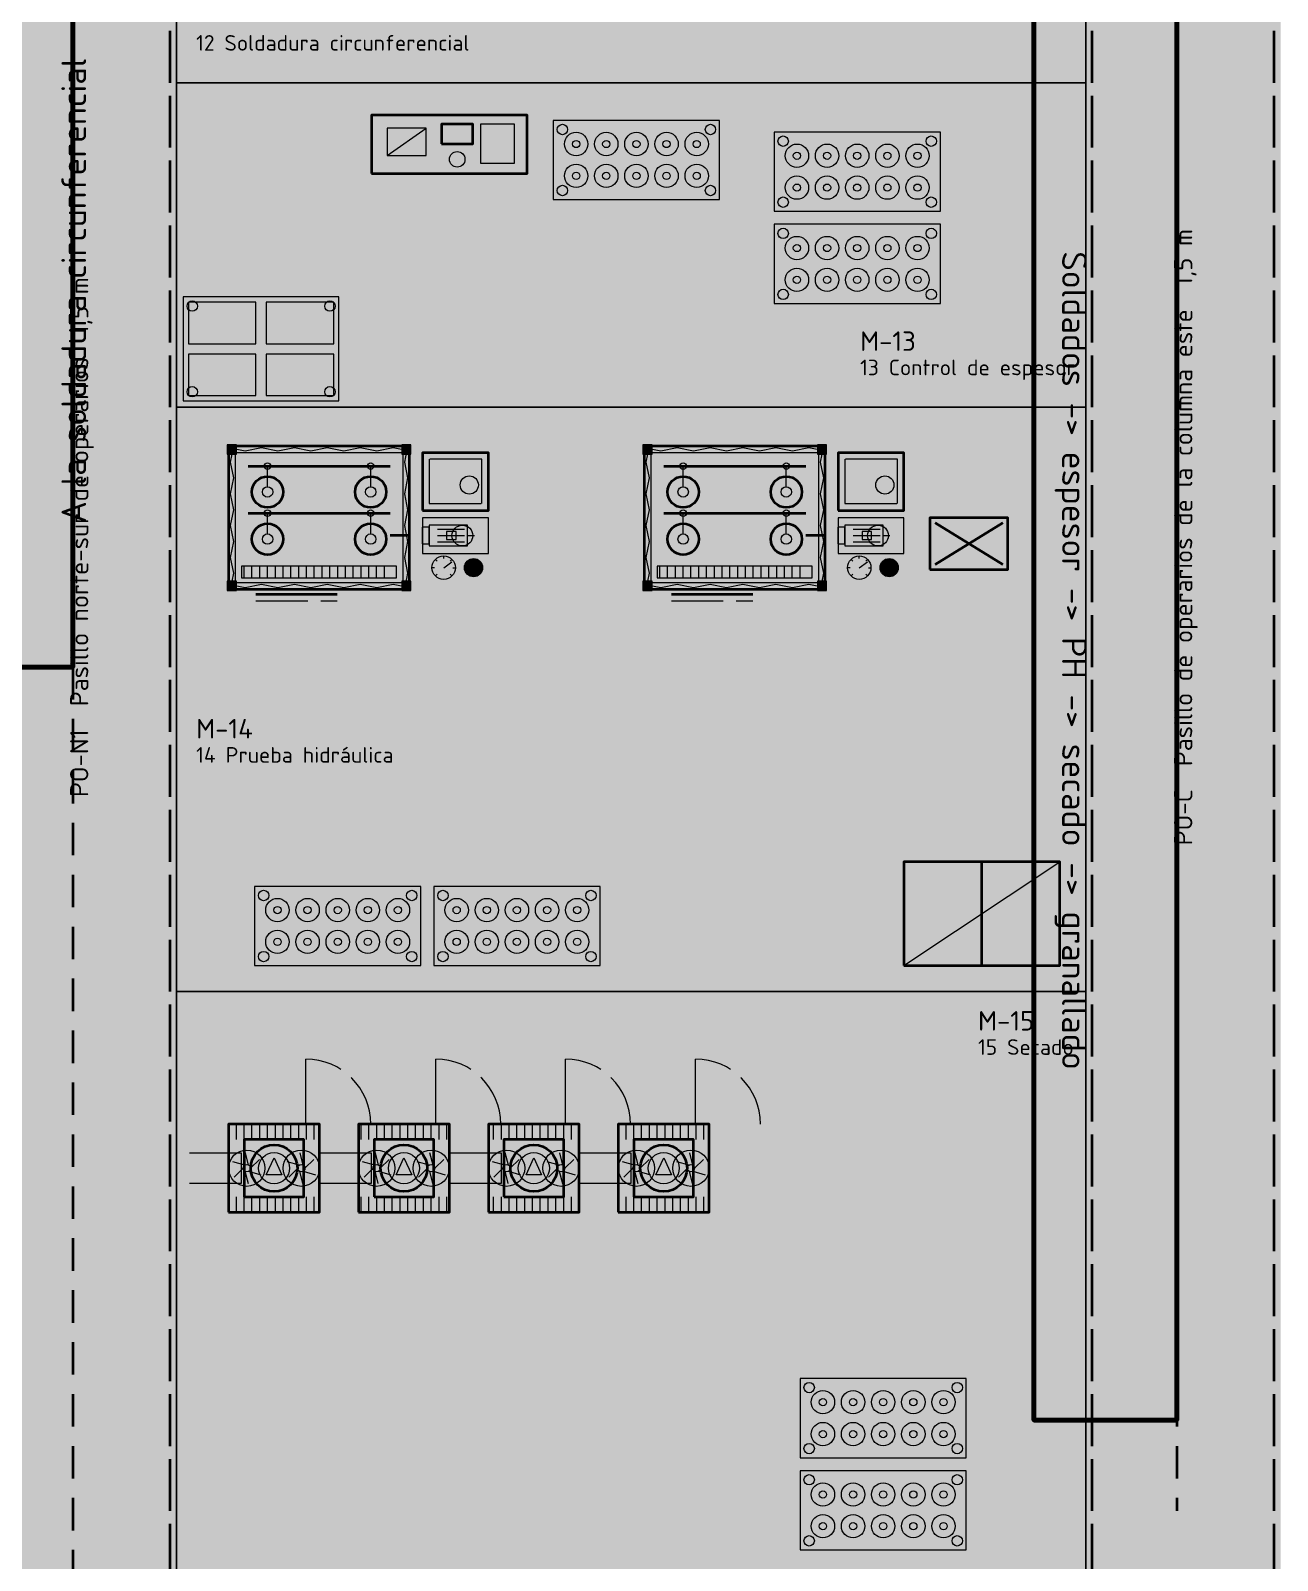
# Model space of a CAD drawing. Header units: millimetres. Extents: x 0 to 1189, y 0 to 841.
# Drawn here: x 473.8 to 569.8, y 511.2 to 629 of the extents above; entities that cross this region are included whole.
import ezdxf
from ezdxf.enums import TextEntityAlignment as Align

# ---------------------------------------------------------------- set-up
doc = ezdxf.new("R2010")
doc.units = ezdxf.units.MM
for name, pattern in [('FLUJO-TRAZOS', [4, 2.5, -1.5]), ('IRAM-E-TRAZOS', [5, 4, -1]), ('IRAM-F-TRAZO-PUNTO', [20, 15, -2, 1, -2])]:
    doc.linetypes.add(name, pattern=pattern)
for name, color, linetype, lineweight, true_color in [('A-DEM-RO', 1, 'CONTINUOUS', 35, 0xd21e1e), ('A-EQUIPO', 30, 'CONTINUOUS', 35, 0xe67800), ('A-PASILLO', 2, 'IRAM-E-TRAZOS', 35, 0xd7a500)]:
    doc.layers.add(name, color=color, linetype=linetype, lineweight=lineweight, true_color=true_color)
for name, color, linetype, lineweight in [('A-EJE', 1, 'IRAM-F-TRAZO-PUNTO', 18), ('A-EQUIPO-FINO', 8, 'CONTINUOUS', 13), ('A-EQUIPO-OCULTO', 8, 'IRAM-E-TRAZOS', 13), ('A-EQUIPO-RELLENO', 9, 'CONTINUOUS', 13), ('A-RELLENO', 9, 'CONTINUOUS', 13), ('A-SECTOR', 1, 'CONTINUOUS', 25), ('A-SECTOR-TXT', 1, 'CONTINUOUS', 25), ('A-TEXTO', 7, 'CONTINUOUS', 18), ('F-PERSONAL', 6, 'FLUJO-TRAZOS', 35), ('F-SE', 30, 'CONTINUOUS', 70)]:
    doc.layers.add(name, color=color, linetype=linetype, lineweight=lineweight)
doc.styles.add('ISO3098', font='isocpeur.ttf')

msp = doc.modelspace()

# ---------------------------------------------------------------- hatches: boundary and pattern name
at = {"layer": 'A-EQUIPO-FINO'}
h = msp.add_hatch(dxfattribs=at)
h.set_pattern_fill('ANSI31', scale=0.1889764, angle=45)
h.paths.add_polyline_path([(489, 543.6), (496, 543.6), (496, 544.8), (489, 544.8)])
h = msp.add_hatch(dxfattribs=at)
h.set_pattern_fill('ANSI31', scale=0.1889764, angle=45)
h.paths.add_polyline_path([(499, 543.6), (506, 543.6), (506, 544.8), (499, 544.8)])
h = msp.add_hatch(dxfattribs=at)
h.set_pattern_fill('ANSI31', scale=0.1889764, angle=45)
h.paths.add_polyline_path([(509, 543.6), (516, 543.6), (516, 544.8), (509, 544.8)])
h = msp.add_hatch(dxfattribs=at)
h.set_pattern_fill('ANSI31', scale=0.1889764, angle=45)
h.paths.add_polyline_path([(519, 543.6), (526, 543.6), (526, 544.8), (519, 544.8)])
h = msp.add_hatch(dxfattribs=at)
h.set_pattern_fill('ANSI31', scale=0.1889764, angle=45)
h.paths.add_polyline_path([(489, 538), (496, 538), (496, 539.2), (489, 539.2)])
h = msp.add_hatch(dxfattribs=at)
h.set_pattern_fill('ANSI31', scale=0.1889764, angle=45)
h.paths.add_polyline_path([(499, 538), (506, 538), (506, 539.2), (499, 539.2)])
h = msp.add_hatch(dxfattribs=at)
h.set_pattern_fill('ANSI31', scale=0.1889764, angle=45)
h.paths.add_polyline_path([(509, 538), (516, 538), (516, 539.2), (509, 539.2)])
h = msp.add_hatch(dxfattribs=at)
h.set_pattern_fill('ANSI31', scale=0.1889764, angle=45)
h.paths.add_polyline_path([(519, 538), (526, 538), (526, 539.2), (519, 539.2)])
at = {"layer": 'A-EQUIPO-RELLENO', "true_color": 0xeedec0}
h = msp.add_hatch(color=7, dxfattribs=at)
h.dxf.hatch_style = 1
h.paths.add_polyline_path([(500, 618), (512, 618), (512, 622.5), (500, 622.5)])
at = {"layer": 'A-EQUIPO-RELLENO', "true_color": 0xeeeeee}
h = msp.add_hatch(color=7, dxfattribs=at)
h.dxf.hatch_style = 1
h.paths.add_polyline_path([(514, 616), (526.8, 616), (526.8, 622.1), (514, 622.1)])
h = msp.add_hatch(color=7, dxfattribs=at)
h.dxf.hatch_style = 1
h.paths.add_polyline_path([(531, 615.1), (543.8, 615.1), (543.8, 621.2), (531, 621.2)])
h = msp.add_hatch(color=7, dxfattribs=at)
h.dxf.hatch_style = 1
h.paths.add_polyline_path([(531, 608), (543.8, 608), (543.8, 614.1), (531, 614.1)])
h = msp.add_hatch(color=7, dxfattribs=at)
h.dxf.hatch_style = 1
h.paths.add_polyline_path([(485.5, 600.5), (497.5, 600.5), (497.5, 608.5), (485.5, 608.5)])
at = {"layer": 'A-EQUIPO-RELLENO', "true_color": 0xfaecc8}
h = msp.add_hatch(color=7, dxfattribs=at)
h.dxf.hatch_style = 1
h.paths.add_polyline_path([(485.9, 604.9), (491.1, 604.9), (491.1, 608.1), (485.9, 608.1)])
h = msp.add_hatch(color=7, dxfattribs=at)
h.dxf.hatch_style = 1
h.paths.add_polyline_path([(491.9, 604.9), (497.1, 604.9), (497.1, 608.1), (491.9, 608.1)])
h = msp.add_hatch(color=7, dxfattribs=at)
h.dxf.hatch_style = 1
h.paths.add_polyline_path([(485.9, 600.9), (491.1, 600.9), (491.1, 604.1), (485.9, 604.1)])
h = msp.add_hatch(color=7, dxfattribs=at)
h.dxf.hatch_style = 1
h.paths.add_polyline_path([(491.9, 600.9), (497.1, 600.9), (497.1, 604.1), (491.9, 604.1)])
at = {"layer": 'A-EQUIPO-RELLENO', "true_color": 0x969ba0}
h = msp.add_hatch(color=7, dxfattribs=at)
h.dxf.hatch_style = 1
h.paths.add_polyline_path([(488.9, 596.4), (489.6, 596.4), (489.6, 597.1), (488.9, 597.1)])
h = msp.add_hatch(color=7, dxfattribs=at)
h.dxf.hatch_style = 1
h.paths.add_polyline_path([(488.9, 596.4), (489.6, 596.4), (489.6, 597.1), (488.9, 597.1)])
at = {"layer": 'A-EQUIPO-RELLENO', "true_color": 0xf5f8fc}
h = msp.add_hatch(color=7, dxfattribs=at)
h.dxf.hatch_style = 1
h.paths.add_polyline_path([(489, 586), (502.94, 586), (502.94, 597), (489, 597)])
at = {"layer": 'A-EQUIPO-RELLENO', "true_color": 0x969ba0}
h = msp.add_hatch(color=7, dxfattribs=at)
h.dxf.hatch_style = 1
h.paths.add_polyline_path([(502.34, 596.4), (503.04, 596.4), (503.04, 597.1), (502.34, 597.1)])
h = msp.add_hatch(color=7, dxfattribs=at)
h.dxf.hatch_style = 1
h.paths.add_polyline_path([(502.34, 596.4), (503.04, 596.4), (503.04, 597.1), (502.34, 597.1)])
at = {"layer": 'A-EQUIPO-RELLENO', "true_color": 0xc8e1fa}
h = msp.add_hatch(color=7, dxfattribs=at)
h.dxf.hatch_style = 1
h.paths.add_polyline_path([(503.94, 592.05), (509, 592.05), (509, 596.5), (503.94, 596.5)])
at = {"layer": 'A-EQUIPO-RELLENO', "true_color": 0x969ba0}
h = msp.add_hatch(color=7, dxfattribs=at)
h.dxf.hatch_style = 1
h.paths.add_polyline_path([(520.9, 596.4), (521.6, 596.4), (521.6, 597.1), (520.9, 597.1)])
h = msp.add_hatch(color=7, dxfattribs=at)
h.dxf.hatch_style = 1
h.paths.add_polyline_path([(520.9, 596.4), (521.6, 596.4), (521.6, 597.1), (520.9, 597.1)])
at = {"layer": 'A-EQUIPO-RELLENO', "true_color": 0xf5f8fc}
h = msp.add_hatch(color=7, dxfattribs=at)
h.dxf.hatch_style = 1
h.paths.add_polyline_path([(521, 586), (534.94, 586), (534.94, 597), (521, 597)])
at = {"layer": 'A-EQUIPO-RELLENO', "true_color": 0x969ba0}
h = msp.add_hatch(color=7, dxfattribs=at)
h.dxf.hatch_style = 1
h.paths.add_polyline_path([(534.34, 596.4), (535.04, 596.4), (535.04, 597.1), (534.34, 597.1)])
h = msp.add_hatch(color=7, dxfattribs=at)
h.dxf.hatch_style = 1
h.paths.add_polyline_path([(534.34, 596.4), (535.04, 596.4), (535.04, 597.1), (534.34, 597.1)])
at = {"layer": 'A-EQUIPO-RELLENO', "true_color": 0xc8e1fa}
h = msp.add_hatch(color=7, dxfattribs=at)
h.dxf.hatch_style = 1
h.paths.add_polyline_path([(535.94, 592.05), (541, 592.05), (541, 596.5), (535.94, 596.5)])
at = {"layer": 'A-EQUIPO-RELLENO', "true_color": 0xe2e7ee}
h = msp.add_hatch(color=7, dxfattribs=at)
h.dxf.hatch_style = 1
h.paths.add_polyline_path([(493.2, 593.48), (493.16, 593.79), (493.04, 594.08), (492.85, 594.33), (492.6, 594.52), (492.31, 594.64), (492, 594.68), (491.69, 594.64), (491.4, 594.52), (491.15, 594.33), (490.96, 594.08), (490.84, 593.79), (490.8, 593.48), (490.84, 593.17), (490.96, 592.88), (491.15, 592.63), (491.4, 592.44), (491.69, 592.32), (492, 592.28), (492.31, 592.32), (492.6, 592.44), (492.85, 592.63), (493.04, 592.88), (493.16, 593.17)])
h = msp.add_hatch(color=7, dxfattribs=at)
h.dxf.hatch_style = 1
h.paths.add_polyline_path([(501.14, 593.48), (501.1, 593.79), (500.98, 594.08), (500.79, 594.33), (500.54, 594.52), (500.25, 594.64), (499.94, 594.68), (499.63, 594.64), (499.34, 594.52), (499.09, 594.33), (498.9, 594.08), (498.78, 593.79), (498.74, 593.48), (498.78, 593.17), (498.9, 592.88), (499.09, 592.63), (499.34, 592.44), (499.63, 592.32), (499.94, 592.28), (500.25, 592.32), (500.54, 592.44), (500.79, 592.63), (500.98, 592.88), (501.1, 593.17)])
h = msp.add_hatch(color=7, dxfattribs=at)
h.dxf.hatch_style = 1
h.paths.add_polyline_path([(525.2, 593.48), (525.16, 593.79), (525.04, 594.08), (524.85, 594.33), (524.6, 594.52), (524.31, 594.64), (524, 594.68), (523.69, 594.64), (523.4, 594.52), (523.15, 594.33), (522.96, 594.08), (522.84, 593.79), (522.8, 593.48), (522.84, 593.17), (522.96, 592.88), (523.15, 592.63), (523.4, 592.44), (523.69, 592.32), (524, 592.28), (524.31, 592.32), (524.6, 592.44), (524.85, 592.63), (525.04, 592.88), (525.16, 593.17)])
h = msp.add_hatch(color=7, dxfattribs=at)
h.dxf.hatch_style = 1
h.paths.add_polyline_path([(533.14, 593.48), (533.1, 593.79), (532.98, 594.08), (532.79, 594.33), (532.54, 594.52), (532.25, 594.64), (531.94, 594.68), (531.63, 594.64), (531.34, 594.52), (531.09, 594.33), (530.9, 594.08), (530.78, 593.79), (530.74, 593.48), (530.78, 593.17), (530.9, 592.88), (531.09, 592.63), (531.34, 592.44), (531.63, 592.32), (531.94, 592.28), (532.25, 592.32), (532.54, 592.44), (532.79, 592.63), (532.98, 592.88), (533.1, 593.17)])
at = {"layer": 'A-EQUIPO-RELLENO', "true_color": 0xcdd0d4}
h = msp.add_hatch(color=7, dxfattribs=at)
h.dxf.hatch_style = 1
h.paths.add_polyline_path([(503.94, 588.75), (509, 588.75), (509, 591.5), (503.94, 591.5)])
h = msp.add_hatch(color=7, dxfattribs=at)
h.dxf.hatch_style = 1
h.paths.add_polyline_path([(535.94, 588.75), (541, 588.75), (541, 591.5), (535.94, 591.5)])
at = {"layer": 'A-EQUIPO-RELLENO', "true_color": 0xf5cdc8}
h = msp.add_hatch(color=7, dxfattribs=at)
h.dxf.hatch_style = 1
h.paths.add_polyline_path([(543, 587.5), (549, 587.5), (549, 591.5), (543, 591.5)])
at = {"layer": 'A-EQUIPO-RELLENO', "true_color": 0xe2e7ee}
h = msp.add_hatch(color=7, dxfattribs=at)
h.dxf.hatch_style = 1
h.paths.add_polyline_path([(493.2, 589.85), (493.16, 590.16), (493.04, 590.45), (492.85, 590.7), (492.6, 590.89), (492.31, 591.01), (492, 591.05), (491.69, 591.01), (491.4, 590.89), (491.15, 590.7), (490.96, 590.45), (490.84, 590.16), (490.8, 589.85), (490.84, 589.54), (490.96, 589.25), (491.15, 589), (491.4, 588.81), (491.69, 588.69), (492, 588.65), (492.31, 588.69), (492.6, 588.81), (492.85, 589), (493.04, 589.25), (493.16, 589.54)])
h = msp.add_hatch(color=7, dxfattribs=at)
h.dxf.hatch_style = 1
h.paths.add_polyline_path([(501.14, 589.85), (501.1, 590.16), (500.98, 590.45), (500.79, 590.7), (500.54, 590.89), (500.25, 591.01), (499.94, 591.05), (499.63, 591.01), (499.34, 590.89), (499.09, 590.7), (498.9, 590.45), (498.78, 590.16), (498.74, 589.85), (498.78, 589.54), (498.9, 589.25), (499.09, 589), (499.34, 588.81), (499.63, 588.69), (499.94, 588.65), (500.25, 588.69), (500.54, 588.81), (500.79, 589), (500.98, 589.25), (501.1, 589.54)])
at = {"layer": 'A-EQUIPO-RELLENO', "true_color": 0xcdd0d4}
h = msp.add_hatch(color=7, dxfattribs=at)
h.dxf.hatch_style = 1
h.paths.add_polyline_path([(504.44, 589.33), (507.39, 589.33), (507.39, 590.92), (504.44, 590.92)])
at = {"layer": 'A-EQUIPO-RELLENO', "true_color": 0xe2e7ee}
h = msp.add_hatch(color=7, dxfattribs=at)
h.dxf.hatch_style = 1
h.paths.add_polyline_path([(525.2, 589.85), (525.16, 590.16), (525.04, 590.45), (524.85, 590.7), (524.6, 590.89), (524.31, 591.01), (524, 591.05), (523.69, 591.01), (523.4, 590.89), (523.15, 590.7), (522.96, 590.45), (522.84, 590.16), (522.8, 589.85), (522.84, 589.54), (522.96, 589.25), (523.15, 589), (523.4, 588.81), (523.69, 588.69), (524, 588.65), (524.31, 588.69), (524.6, 588.81), (524.85, 589), (525.04, 589.25), (525.16, 589.54)])
h = msp.add_hatch(color=7, dxfattribs=at)
h.dxf.hatch_style = 1
h.paths.add_polyline_path([(533.14, 589.85), (533.1, 590.16), (532.98, 590.45), (532.79, 590.7), (532.54, 590.89), (532.25, 591.01), (531.94, 591.05), (531.63, 591.01), (531.34, 590.89), (531.09, 590.7), (530.9, 590.45), (530.78, 590.16), (530.74, 589.85), (530.78, 589.54), (530.9, 589.25), (531.09, 589), (531.34, 588.81), (531.63, 588.69), (531.94, 588.65), (532.25, 588.69), (532.54, 588.81), (532.79, 589), (532.98, 589.25), (533.1, 589.54)])
at = {"layer": 'A-EQUIPO-RELLENO', "true_color": 0xcdd0d4}
h = msp.add_hatch(color=7, dxfattribs=at)
h.dxf.hatch_style = 1
h.paths.add_polyline_path([(536.44, 589.33), (539.39, 589.33), (539.39, 590.92), (536.44, 590.92)])
at = {"layer": 'A-EQUIPO-RELLENO', "true_color": 0xffffff}
h = msp.add_hatch(color=7, dxfattribs=at)
h.dxf.hatch_style = 1
h.paths.add_polyline_path([(506.46, 587.65), (506.43, 587.88), (506.34, 588.1), (506.2, 588.29), (506.01, 588.43), (505.8, 588.52), (505.56, 588.55), (505.33, 588.52), (505.11, 588.43), (504.93, 588.29), (504.78, 588.1), (504.69, 587.88), (504.66, 587.65), (504.69, 587.42), (504.78, 587.2), (504.93, 587.01), (505.11, 586.87), (505.33, 586.78), (505.56, 586.75), (505.8, 586.78), (506.01, 586.87), (506.2, 587.01), (506.34, 587.2), (506.43, 587.42)])
h = msp.add_hatch(color=7, dxfattribs=at)
h.dxf.hatch_style = 1
h.paths.add_polyline_path([(508.56, 587.65), (508.54, 587.83), (508.47, 588), (508.35, 588.14), (508.21, 588.26), (508.04, 588.33), (507.86, 588.35), (507.68, 588.33), (507.51, 588.26), (507.37, 588.14), (507.25, 588), (507.18, 587.83), (507.16, 587.65), (507.18, 587.47), (507.25, 587.3), (507.37, 587.16), (507.51, 587.04), (507.68, 586.97), (507.86, 586.95), (508.04, 586.97), (508.21, 587.04), (508.35, 587.16), (508.47, 587.3), (508.54, 587.47)])
h = msp.add_hatch(color=7, dxfattribs=at)
h.dxf.hatch_style = 1
h.paths.add_polyline_path([(538.46, 587.65), (538.43, 587.88), (538.34, 588.1), (538.2, 588.29), (538.01, 588.43), (537.8, 588.52), (537.56, 588.55), (537.33, 588.52), (537.11, 588.43), (536.93, 588.29), (536.78, 588.1), (536.69, 587.88), (536.66, 587.65), (536.69, 587.42), (536.78, 587.2), (536.93, 587.01), (537.11, 586.87), (537.33, 586.78), (537.56, 586.75), (537.8, 586.78), (538.01, 586.87), (538.2, 587.01), (538.34, 587.2), (538.43, 587.42)])
h = msp.add_hatch(color=7, dxfattribs=at)
h.dxf.hatch_style = 1
h.paths.add_polyline_path([(540.56, 587.65), (540.54, 587.83), (540.47, 588), (540.35, 588.14), (540.21, 588.26), (540.04, 588.33), (539.86, 588.35), (539.68, 588.33), (539.51, 588.26), (539.37, 588.14), (539.25, 588), (539.18, 587.83), (539.16, 587.65), (539.18, 587.47), (539.25, 587.3), (539.37, 587.16), (539.51, 587.04), (539.68, 586.97), (539.86, 586.95), (540.04, 586.97), (540.21, 587.04), (540.35, 587.16), (540.47, 587.3), (540.54, 587.47)])
at = {"layer": 'A-EQUIPO-RELLENO', "true_color": 0x969ba0}
h = msp.add_hatch(color=7, dxfattribs=at)
h.dxf.hatch_style = 1
h.paths.add_polyline_path([(488.9, 585.9), (489.6, 585.9), (489.6, 586.6), (488.9, 586.6)])
h = msp.add_hatch(color=7, dxfattribs=at)
h.dxf.hatch_style = 1
h.paths.add_polyline_path([(488.9, 585.9), (489.6, 585.9), (489.6, 586.6), (488.9, 586.6)])
h = msp.add_hatch(color=7, dxfattribs=at)
h.dxf.hatch_style = 1
h.paths.add_polyline_path([(502.34, 585.9), (503.04, 585.9), (503.04, 586.6), (502.34, 586.6)])
h = msp.add_hatch(color=7, dxfattribs=at)
h.dxf.hatch_style = 1
h.paths.add_polyline_path([(502.34, 585.9), (503.04, 585.9), (503.04, 586.6), (502.34, 586.6)])
h = msp.add_hatch(color=7, dxfattribs=at)
h.dxf.hatch_style = 1
h.paths.add_polyline_path([(520.9, 585.9), (521.6, 585.9), (521.6, 586.6), (520.9, 586.6)])
h = msp.add_hatch(color=7, dxfattribs=at)
h.dxf.hatch_style = 1
h.paths.add_polyline_path([(520.9, 585.9), (521.6, 585.9), (521.6, 586.6), (520.9, 586.6)])
h = msp.add_hatch(color=7, dxfattribs=at)
h.dxf.hatch_style = 1
h.paths.add_polyline_path([(534.34, 585.9), (535.04, 585.9), (535.04, 586.6), (534.34, 586.6)])
h = msp.add_hatch(color=7, dxfattribs=at)
h.dxf.hatch_style = 1
h.paths.add_polyline_path([(534.34, 585.9), (535.04, 585.9), (535.04, 586.6), (534.34, 586.6)])
at = {"layer": 'A-EQUIPO-RELLENO', "true_color": 0xc8e1fa}
h = msp.add_hatch(color=7, dxfattribs=at)
h.dxf.hatch_style = 1
h.paths.add_polyline_path([(541, 557), (553, 557), (553, 565), (541, 565)])
at = {"layer": 'A-EQUIPO-RELLENO', "true_color": 0xeeeeee}
h = msp.add_hatch(color=7, dxfattribs=at)
h.dxf.hatch_style = 1
h.paths.add_polyline_path([(491, 557), (503.8, 557), (503.8, 563.1), (491, 563.1)])
h = msp.add_hatch(color=7, dxfattribs=at)
h.dxf.hatch_style = 1
h.paths.add_polyline_path([(504.8, 557), (517.6, 557), (517.6, 563.1), (504.8, 563.1)])
at = {"layer": 'A-EQUIPO-RELLENO', "true_color": 0xfad7c8}
h = msp.add_hatch(color=7, dxfattribs=at)
h.dxf.hatch_style = 1
h.paths.add_polyline_path([(489, 538), (496, 538), (496, 544.8), (489, 544.8)])
h = msp.add_hatch(color=7, dxfattribs=at)
h.dxf.hatch_style = 1
h.paths.add_polyline_path([(499, 538), (506, 538), (506, 544.8), (499, 544.8)])
h = msp.add_hatch(color=7, dxfattribs=at)
h.dxf.hatch_style = 1
h.paths.add_polyline_path([(509, 538), (516, 538), (516, 544.8), (509, 544.8)])
h = msp.add_hatch(color=7, dxfattribs=at)
h.dxf.hatch_style = 1
h.paths.add_polyline_path([(519, 538), (526, 538), (526, 544.8), (519, 544.8)])
at = {"layer": 'A-EQUIPO-RELLENO', "true_color": 0xfff5ee}
h = msp.add_hatch(color=7, dxfattribs=at)
h.dxf.hatch_style = 1
h.paths.add_polyline_path([(490.2, 539.2), (494.8, 539.2), (494.8, 543.6), (490.2, 543.6)])
h = msp.add_hatch(color=7, dxfattribs=at)
h.dxf.hatch_style = 1
h.paths.add_polyline_path([(500.2, 539.2), (504.8, 539.2), (504.8, 543.6), (500.2, 543.6)])
h = msp.add_hatch(color=7, dxfattribs=at)
h.dxf.hatch_style = 1
h.paths.add_polyline_path([(510.2, 539.2), (514.8, 539.2), (514.8, 543.6), (510.2, 543.6)])
h = msp.add_hatch(color=7, dxfattribs=at)
h.dxf.hatch_style = 1
h.paths.add_polyline_path([(520.2, 539.2), (524.8, 539.2), (524.8, 543.6), (520.2, 543.6)])
at = {"layer": 'A-EQUIPO-RELLENO', "true_color": 0xeeeeee}
h = msp.add_hatch(color=7, dxfattribs=at)
h.dxf.hatch_style = 1
h.paths.add_polyline_path([(533, 519.1), (545.8, 519.1), (545.8, 525.2), (533, 525.2)])
h = msp.add_hatch(color=7, dxfattribs=at)
h.dxf.hatch_style = 1
h.paths.add_polyline_path([(533, 512), (545.8, 512), (545.8, 518.1), (533, 518.1)])
at = {"layer": 'A-RELLENO', "true_color": 0xf6f6f6}
h = msp.add_hatch(color=7, dxfattribs=at)
h.dxf.hatch_style = 1
h.paths.add_polyline_path([(470, 510), (485, 510), (485, 670), (470, 670)])
at = {"layer": 'A-RELLENO', "true_color": 0xfde4c8}
h = msp.add_hatch(color=7, dxfattribs=at)
h.dxf.hatch_style = 1
h.paths.add_polyline_path([(485, 625), (555, 625), (555, 670), (485, 670)])
at = {"layer": 'A-RELLENO', "true_color": 0xf6f6f6}
h = msp.add_hatch(color=7, dxfattribs=at)
h.dxf.hatch_style = 1
h.paths.add_polyline_path([(555, 510), (570, 510), (570, 670), (555, 670)])
at = {"layer": 'A-RELLENO', "true_color": 0xfde4c8}
h = msp.add_hatch(color=7, dxfattribs=at)
h.dxf.hatch_style = 1
h.paths.add_polyline_path([(485, 600), (555, 600), (555, 625), (485, 625)])
h = msp.add_hatch(color=7, dxfattribs=at)
h.dxf.hatch_style = 1
h.paths.add_polyline_path([(485, 555), (555, 555), (555, 600), (485, 600)])
h = msp.add_hatch(color=7, dxfattribs=at)
h.dxf.hatch_style = 1
h.paths.add_polyline_path([(485, 510), (555, 510), (555, 555), (485, 555)])
at = {"layer": 'F-PERSONAL', "true_color": 0xc800aa}
h = msp.add_hatch(color=7, dxfattribs=at)
h.dxf.hatch_style = 1
h.paths.add_polyline_path([(477, 613.4), (477.8, 616.6), (476.2, 616.6)])
h = msp.add_hatch(color=7, dxfattribs=at)
h.dxf.hatch_style = 1
h.paths.add_polyline_path([(562, 604.4), (562.8, 607.6), (561.2, 607.6)])
h = msp.add_hatch(color=7, dxfattribs=at)
h.dxf.hatch_style = 1
h.paths.add_polyline_path([(477, 583.4), (477.8, 586.6), (476.2, 586.6)])
h = msp.add_hatch(color=7, dxfattribs=at)
h.dxf.hatch_style = 1
h.paths.add_polyline_path([(562, 574.4), (562.8, 577.6), (561.2, 577.6)])
h = msp.add_hatch(color=7, dxfattribs=at)
h.dxf.hatch_style = 1
h.paths.add_polyline_path([(477, 553.4), (477.8, 556.6), (476.2, 556.6)])
h = msp.add_hatch(color=7, dxfattribs=at)
h.dxf.hatch_style = 1
h.paths.add_polyline_path([(562, 544.4), (562.8, 547.6), (561.2, 547.6)])
h = msp.add_hatch(color=7, dxfattribs=at)
h.dxf.hatch_style = 1
h.paths.add_polyline_path([(477, 523.4), (477.8, 526.6), (476.2, 526.6)])
h = msp.add_hatch(color=7, dxfattribs=at)
h.dxf.hatch_style = 1
h.paths.add_polyline_path([(562, 515), (562.8, 518.2), (561.2, 518.2)])
at = {"layer": 'F-SE', "true_color": 0xeb7800}
h = msp.add_hatch(color=7, dxfattribs=at)
h.dxf.hatch_style = 1
h.paths.add_polyline_path([(477, 627.6), (476.2, 624.4), (477.8, 624.4)])
h = msp.add_hatch(color=7, dxfattribs=at)
h.dxf.hatch_style = 1
h.paths.add_polyline_path([(551, 610.4), (551.8, 613.6), (550.2, 613.6)])
h = msp.add_hatch(color=7, dxfattribs=at)
h.dxf.hatch_style = 1
h.paths.add_polyline_path([(562, 597.6), (561.2, 594.4), (562.8, 594.4)])
h = msp.add_hatch(color=7, dxfattribs=at)
h.dxf.hatch_style = 1
h.paths.add_polyline_path([(477, 592.6), (476.2, 589.4), (477.8, 589.4)])
h = msp.add_hatch(color=7, dxfattribs=at)
h.dxf.hatch_style = 1
h.paths.add_polyline_path([(551, 575.4), (551.8, 578.6), (550.2, 578.6)])
h = msp.add_hatch(color=7, dxfattribs=at)
h.dxf.hatch_style = 1
h.paths.add_polyline_path([(562, 562.6), (561.2, 559.4), (562.8, 559.4)])
h = msp.add_hatch(color=7, dxfattribs=at)
h.dxf.hatch_style = 1
h.paths.add_polyline_path([(551, 540.4), (551.8, 543.6), (550.2, 543.6)])
h = msp.add_hatch(color=7, dxfattribs=at)
h.dxf.hatch_style = 1
h.paths.add_polyline_path([(562, 527.6), (561.2, 524.4), (562.8, 524.4)])

# ---------------------------------------------------------------- linework, layer by layer
at = {"layer": 'A-DEM-RO'}
for p, q in [((543.4, 587.9), (548.6, 591.1)), ((543.4, 591.1), (548.6, 587.9))]:
    msp.add_line(p, q, dxfattribs=at)
msp.add_lwpolyline([(543, 587.5), (549, 587.5), (549, 591.5), (543, 591.5)], close=True, dxfattribs=at)
at = {"layer": 'A-EJE'}
for p, q in [((490, 542.56), (486, 542.56)), ((490, 540.24), (490, 542.56)), ((500, 542.56), (496, 542.56)), ((500, 540.24), (500, 542.56)), ((510, 542.56), (506, 542.56)), ((510, 540.24), (510, 542.56)), ((520, 542.56), (516, 542.56)), ((520, 540.24), (520, 542.56)), ((486, 540.24), (490, 540.24)), ((496, 540.24), (500, 540.24)), ((506, 540.24), (510, 540.24)), ((516, 540.24), (520, 540.24))]:
    msp.add_line(p, q, dxfattribs=at)
at = {"layer": 'A-EQUIPO'}
for p, q in [((490.5, 595.48), (501.44, 595.48)), ((522.5, 595.48), (533.44, 595.48)), ((490.5, 591.85), (501.44, 591.85)), ((522.5, 591.85), (533.44, 591.85)), ((502.94, 590.12), (501.44, 590.12)), ((534.94, 590.12), (533.44, 590.12)), ((491.09, 585.6), (497.36, 585.6)), ((523.09, 585.6), (529.36, 585.6)), ((547, 557), (547, 565))]:
    msp.add_line(p, q, dxfattribs=at)
for points in [[(500, 618), (512, 618), (512, 622.5), (500, 622.5)], [(505.4, 620.3), (507.8, 620.3), (507.8, 621.8), (505.4, 621.8)], [(489, 586), (502.94, 586), (502.94, 597), (489, 597)], [(503.94, 592.05), (509, 592.05), (509, 596.5), (503.94, 596.5)], [(521, 586), (534.94, 586), (534.94, 597), (521, 597)], [(535.94, 592.05), (541, 592.05), (541, 596.5), (535.94, 596.5)], [(541, 557), (553, 557), (553, 565), (541, 565)], [(489, 538), (496, 538), (496, 544.8), (489, 544.8)], [(499, 538), (506, 538), (506, 544.8), (499, 544.8)], [(509, 538), (516, 538), (516, 544.8), (509, 544.8)], [(519, 538), (526, 538), (526, 544.8), (519, 544.8)], [(490.2, 539.2), (494.8, 539.2), (494.8, 543.6), (490.2, 543.6)], [(500.2, 539.2), (504.8, 539.2), (504.8, 543.6), (500.2, 543.6)], [(510.2, 539.2), (514.8, 539.2), (514.8, 543.6), (510.2, 543.6)], [(520.2, 539.2), (524.8, 539.2), (524.8, 543.6), (520.2, 543.6)]]:
    msp.add_lwpolyline(points, close=True, dxfattribs=at)
for centre, radius in [((492, 593.48), 1.2), ((499.94, 593.48), 1.2), ((524, 593.48), 1.2), ((531.94, 593.48), 1.2), ((492, 589.85), 1.2), ((499.94, 589.85), 1.2), ((524, 589.85), 1.2), ((531.94, 589.85), 1.2), ((492.5, 541.4), 1.8), ((502.5, 541.4), 1.8), ((512.5, 541.4), 1.8), ((522.5, 541.4), 1.8)]:
    msp.add_circle(centre, radius, dxfattribs=at)
at = {"layer": 'A-EQUIPO-FINO'}
for p, q in [((501.2, 619.4), (504.2, 621.5)), ((492, 593.88), (492, 595.48)), ((499.94, 593.88), (499.94, 595.48)), ((524, 593.88), (524, 595.48)), ((531.94, 593.88), (531.94, 595.48)), ((492, 590.25), (492, 591.85)), ((499.94, 590.25), (499.94, 591.85)), ((524, 590.25), (524, 591.85)), ((531.94, 590.25), (531.94, 591.85)), ((505.09, 590.61), (507.16, 590.61)), ((537.09, 590.61), (539.16, 590.61)), ((505.09, 590.12), (507.16, 590.12)), ((505.09, 589.64), (507.16, 589.64)), ((507.39, 590.12), (507.92, 590.12)), ((537.09, 590.12), (539.16, 590.12)), ((537.09, 589.64), (539.16, 589.64)), ((539.39, 590.12), (539.92, 590.12)), ((505.07, 588.15), (504.93, 588.29)), ((505.56, 588.35), (505.56, 588.55)), ((505.56, 587.65), (506.19, 588.1)), ((506.06, 588.15), (506.2, 588.29)), ((507.47, 588.04), (507.37, 588.14)), ((507.86, 588.2), (507.86, 588.35)), ((507.86, 587.65), (508.35, 588)), ((508.25, 588.04), (508.35, 588.14)), ((537.07, 588.15), (536.93, 588.29)), ((537.56, 588.35), (537.56, 588.55)), ((537.56, 587.65), (538.19, 588.1)), ((538.06, 588.15), (538.2, 588.29)), ((539.47, 588.04), (539.37, 588.14)), ((539.86, 588.2), (539.86, 588.35)), ((539.86, 587.65), (540.35, 588)), ((540.25, 588.04), (540.35, 588.14)), ((490.2, 586.88), (490.2, 587.76)), ((490.8, 586.88), (490.8, 587.76)), ((491.4, 586.88), (491.4, 587.76)), ((492, 586.88), (492, 587.76)), ((492.6, 586.88), (492.6, 587.76)), ((493.2, 586.88), (493.2, 587.76)), ((493.8, 586.88), (493.8, 587.76)), ((494.4, 586.88), (494.4, 587.76)), ((495, 586.88), (495, 587.76)), ((495.6, 586.88), (495.6, 587.76)), ((496.2, 586.88), (496.2, 587.76)), ((496.8, 586.88), (496.8, 587.76)), ((497.4, 586.88), (497.4, 587.76)), ((498, 586.88), (498, 587.76)), ((498.6, 586.88), (498.6, 587.76)), ((499.2, 586.88), (499.2, 587.76)), ((499.8, 586.88), (499.8, 587.76)), ((500.4, 586.88), (500.4, 587.76)), ((501, 586.88), (501, 587.76)), ((504.86, 587.65), (504.66, 587.65)), ((505.07, 587.15), (504.93, 587.01)), ((506.06, 587.15), (506.2, 587.01)), ((506.27, 587.65), (506.46, 587.65)), ((507.31, 587.65), (507.16, 587.65)), ((507.47, 587.26), (507.37, 587.16)), ((508.25, 587.26), (508.35, 587.16)), ((508.41, 587.65), (508.56, 587.65)), ((522.2, 586.88), (522.2, 587.76)), ((522.8, 586.88), (522.8, 587.76)), ((523.4, 586.88), (523.4, 587.76)), ((524, 586.88), (524, 587.76)), ((524.6, 586.88), (524.6, 587.76)), ((525.2, 586.88), (525.2, 587.76)), ((525.8, 586.88), (525.8, 587.76)), ((526.4, 586.88), (526.4, 587.76)), ((527, 586.88), (527, 587.76)), ((527.6, 586.88), (527.6, 587.76)), ((528.2, 586.88), (528.2, 587.76)), ((528.8, 586.88), (528.8, 587.76)), ((529.4, 586.88), (529.4, 587.76)), ((530, 586.88), (530, 587.76)), ((530.6, 586.88), (530.6, 587.76)), ((531.2, 586.88), (531.2, 587.76)), ((531.8, 586.88), (531.8, 587.76)), ((532.4, 586.88), (532.4, 587.76)), ((533, 586.88), (533, 587.76)), ((536.86, 587.65), (536.66, 587.65)), ((537.07, 587.15), (536.93, 587.01)), ((538.06, 587.15), (538.2, 587.01)), ((538.27, 587.65), (538.46, 587.65)), ((539.31, 587.65), (539.16, 587.65)), ((539.47, 587.26), (539.37, 587.16)), ((540.25, 587.26), (540.35, 587.16)), ((540.41, 587.65), (540.56, 587.65)), ((541, 557), (553, 565)), ((494.95, 544.8), (494.95, 549.8)), ((504.95, 544.8), (504.95, 549.8)), ((514.95, 544.8), (514.95, 549.8)), ((524.95, 544.8), (524.95, 549.8))]:
    msp.add_line(p, q, dxfattribs=at)
for points in [[(501.2, 619.4), (504.2, 619.4), (504.2, 621.5), (501.2, 621.5)], [(508.4, 618.8), (511, 618.8), (511, 621.8), (508.4, 621.8)], [(514, 616), (526.8, 616), (526.8, 622.1), (514, 622.1)], [(531, 615.1), (543.8, 615.1), (543.8, 621.2), (531, 621.2)], [(531, 608), (543.8, 608), (543.8, 614.1), (531, 614.1)], [(485.5, 600.5), (497.5, 600.5), (497.5, 608.5), (485.5, 608.5)], [(485.9, 604.9), (491.1, 604.9), (491.1, 608.1), (485.9, 608.1)], [(491.9, 604.9), (497.1, 604.9), (497.1, 608.1), (491.9, 608.1)], [(485.9, 600.9), (491.1, 600.9), (491.1, 604.1), (485.9, 604.1)], [(491.9, 600.9), (497.1, 600.9), (497.1, 604.1), (491.9, 604.1)], [(488.9, 596.4), (489.6, 596.4), (489.6, 597.1), (488.9, 597.1)], [(488.9, 596.4), (489.6, 596.4), (489.6, 597.1), (488.9, 597.1)], [(489.5, 586.5), (502.44, 586.5), (502.44, 596.5), (489.5, 596.5)], [(502.34, 596.4), (503.04, 596.4), (503.04, 597.1), (502.34, 597.1)], [(502.34, 596.4), (503.04, 596.4), (503.04, 597.1), (502.34, 597.1)], [(520.9, 596.4), (521.6, 596.4), (521.6, 597.1), (520.9, 597.1)], [(520.9, 596.4), (521.6, 596.4), (521.6, 597.1), (520.9, 597.1)], [(521.5, 586.5), (534.44, 586.5), (534.44, 596.5), (521.5, 596.5)], [(534.34, 596.4), (535.04, 596.4), (535.04, 597.1), (534.34, 597.1)], [(534.34, 596.4), (535.04, 596.4), (535.04, 597.1), (534.34, 597.1)], [(503.94, 588.75), (509, 588.75), (509, 591.5), (503.94, 591.5)], [(535.94, 588.75), (541, 588.75), (541, 591.5), (535.94, 591.5)], [(503.91, 589.49), (504.44, 589.49), (504.44, 590.77), (503.91, 590.77)], [(504.44, 589.33), (507.39, 589.33), (507.39, 590.92), (504.44, 590.92)], [(505.77, 589.81), (506.51, 589.81), (506.51, 590.44), (505.77, 590.44)], [(535.91, 589.49), (536.44, 589.49), (536.44, 590.77), (535.91, 590.77)], [(536.44, 589.33), (539.39, 589.33), (539.39, 590.92), (536.44, 590.92)], [(537.77, 589.81), (538.51, 589.81), (538.51, 590.44), (537.77, 590.44)], [(490, 586.88), (501.94, 586.88), (501.94, 587.76), (490, 587.76)], [(522, 586.88), (533.94, 586.88), (533.94, 587.76), (522, 587.76)], [(488.9, 585.9), (489.6, 585.9), (489.6, 586.6), (488.9, 586.6)], [(488.9, 585.9), (489.6, 585.9), (489.6, 586.6), (488.9, 586.6)], [(502.34, 585.9), (503.04, 585.9), (503.04, 586.6), (502.34, 586.6)], [(502.34, 585.9), (503.04, 585.9), (503.04, 586.6), (502.34, 586.6)], [(520.9, 585.9), (521.6, 585.9), (521.6, 586.6), (520.9, 586.6)], [(520.9, 585.9), (521.6, 585.9), (521.6, 586.6), (520.9, 586.6)], [(534.34, 585.9), (535.04, 585.9), (535.04, 586.6), (534.34, 586.6)], [(534.34, 585.9), (535.04, 585.9), (535.04, 586.6), (534.34, 586.6)], [(491, 557), (503.8, 557), (503.8, 563.1), (491, 563.1)], [(504.8, 557), (517.6, 557), (517.6, 563.1), (504.8, 563.1)], [(491.9, 540.9), (492.5, 542.2), (493.1, 540.9)], [(501.9, 540.9), (502.5, 542.2), (503.1, 540.9)], [(511.9, 540.9), (512.5, 542.2), (513.1, 540.9)], [(521.9, 540.9), (522.5, 542.2), (523.1, 540.9)], [(533, 519.1), (545.8, 519.1), (545.8, 525.2), (533, 525.2)], [(533, 512), (545.8, 512), (545.8, 518.1), (533, 518.1)]]:
    msp.add_lwpolyline(points, close=True, dxfattribs=at)
for points in [[(502.94, 596.62), (501.67, 596.88), (500.41, 596.62), (499.14, 596.88), (497.87, 596.62), (496.6, 596.88), (495.34, 596.62), (494.07, 596.88), (492.8, 596.62), (491.53, 596.88), (490.27, 596.62), (489, 596.88)], [(489.38, 597), (489.13, 595.78), (489.38, 594.56), (489.13, 593.33), (489.38, 592.11), (489.13, 590.89), (489.38, 589.67), (489.13, 588.44), (489.38, 587.22), (489.13, 586)], [(502.56, 586), (502.81, 587.22), (502.56, 588.44), (502.81, 589.67), (502.56, 590.89), (502.81, 592.11), (502.56, 593.33), (502.81, 594.56), (502.56, 595.78), (502.81, 597)], [(534.94, 596.62), (533.67, 596.88), (532.41, 596.62), (531.14, 596.88), (529.87, 596.62), (528.6, 596.88), (527.34, 596.62), (526.07, 596.88), (524.8, 596.62), (523.53, 596.88), (522.27, 596.62), (521, 596.88)], [(521.38, 597), (521.12, 595.78), (521.38, 594.56), (521.12, 593.33), (521.38, 592.11), (521.12, 590.89), (521.38, 589.67), (521.12, 588.44), (521.38, 587.22), (521.12, 586)], [(534.57, 586), (534.82, 587.22), (534.57, 588.44), (534.82, 589.67), (534.57, 590.89), (534.82, 592.11), (534.57, 593.33), (534.82, 594.56), (534.57, 595.78), (534.82, 597)], [(489, 586.38), (490.27, 586.12), (491.53, 586.38), (492.8, 586.12), (494.07, 586.38), (495.34, 586.12), (496.6, 586.38), (497.87, 586.12), (499.14, 586.38), (500.41, 586.12), (501.67, 586.38), (502.94, 586.12)], [(521, 586.38), (522.27, 586.12), (523.53, 586.38), (524.8, 586.12), (526.07, 586.38), (527.34, 586.12), (528.6, 586.38), (529.87, 586.12), (531.14, 586.38), (532.41, 586.12), (533.67, 586.38), (534.94, 586.12)], [(490.54, 541.64), (490.3, 542.59)], [(490.68, 541.4), (491.37, 542.08)], [(494.74, 541.64), (494.5, 542.59)], [(494.88, 541.4), (495.57, 542.08)], [(500.54, 541.64), (500.3, 542.59)], [(500.68, 541.4), (501.37, 542.08)], [(504.74, 541.64), (504.5, 542.59)], [(504.88, 541.4), (505.57, 542.08)], [(510.54, 541.64), (510.3, 542.59)], [(510.68, 541.4), (511.37, 542.08)], [(514.74, 541.64), (514.5, 542.59)], [(514.88, 541.4), (515.57, 542.08)], [(520.54, 541.64), (520.3, 542.59)], [(520.68, 541.4), (521.37, 542.08)], [(524.74, 541.64), (524.5, 542.59)], [(524.88, 541.4), (525.57, 542.08)], [(490.26, 541.64), (489.32, 541.9)], [(490.12, 541.4), (489.43, 540.72)], [(490.26, 541.16), (490.5, 540.21)], [(490.54, 541.16), (491.48, 540.9)], [(494.46, 541.64), (493.52, 541.9)], [(494.32, 541.4), (493.63, 540.72)], [(494.46, 541.16), (494.7, 540.21)], [(494.74, 541.16), (495.68, 540.9)], [(500.26, 541.64), (499.32, 541.9)], [(500.12, 541.4), (499.43, 540.72)], [(500.26, 541.16), (500.5, 540.21)], [(500.54, 541.16), (501.48, 540.9)], [(504.46, 541.64), (503.52, 541.9)], [(504.32, 541.4), (503.63, 540.72)], [(504.46, 541.16), (504.7, 540.21)], [(504.74, 541.16), (505.68, 540.9)], [(510.26, 541.64), (509.32, 541.9)], [(510.12, 541.4), (509.43, 540.72)], [(510.26, 541.16), (510.5, 540.21)], [(510.54, 541.16), (511.48, 540.9)], [(514.46, 541.64), (513.52, 541.9)], [(514.32, 541.4), (513.63, 540.72)], [(514.46, 541.16), (514.7, 540.21)], [(514.74, 541.16), (515.68, 540.9)], [(520.26, 541.64), (519.32, 541.9)], [(520.12, 541.4), (519.43, 540.72)], [(520.26, 541.16), (520.5, 540.21)], [(520.54, 541.16), (521.48, 540.9)], [(524.46, 541.64), (523.52, 541.9)], [(524.32, 541.4), (523.63, 540.72)], [(524.46, 541.16), (524.7, 540.21)], [(524.74, 541.16), (525.68, 540.9)]]:
    msp.add_lwpolyline(points, dxfattribs=at)
for centre, radius in [((514.7, 621.4), 0.4), ((515.76, 620.28), 0.9), ((518.08, 620.28), 0.9), ((520.4, 620.28), 0.9), ((522.72, 620.28), 0.9), ((525.04, 620.28), 0.9), ((526.1, 621.4), 0.4), ((515.76, 620.28), 0.28), ((518.08, 620.28), 0.28), ((520.4, 620.28), 0.28), ((522.72, 620.28), 0.28), ((525.04, 620.28), 0.28), ((531.7, 620.5), 0.4), ((532.76, 619.38), 0.9), ((535.08, 619.38), 0.9), ((537.4, 619.38), 0.9), ((539.72, 619.38), 0.9), ((542.04, 619.38), 0.9), ((543.1, 620.5), 0.4), ((506.6, 619.1), 0.6), ((515.76, 617.83), 0.9), ((518.08, 617.83), 0.9), ((520.4, 617.83), 0.9), ((522.72, 617.83), 0.9), ((525.04, 617.83), 0.9), ((532.76, 619.38), 0.28), ((535.08, 619.38), 0.28), ((537.4, 619.38), 0.28), ((539.72, 619.38), 0.28), ((542.04, 619.38), 0.28), ((515.76, 617.83), 0.28), ((518.08, 617.83), 0.28), ((520.4, 617.83), 0.28), ((522.72, 617.83), 0.28), ((525.04, 617.83), 0.28), ((532.76, 616.92), 0.9), ((535.08, 616.92), 0.9), ((537.4, 616.92), 0.9), ((539.72, 616.92), 0.9), ((542.04, 616.92), 0.9), ((514.7, 616.7), 0.4), ((526.1, 616.7), 0.4), ((532.76, 616.92), 0.28), ((535.08, 616.92), 0.28), ((537.4, 616.92), 0.28), ((539.72, 616.92), 0.28), ((542.04, 616.92), 0.28), ((531.7, 615.8), 0.4), ((543.1, 615.8), 0.4), ((531.7, 613.4), 0.4), ((532.76, 612.27), 0.9), ((535.08, 612.27), 0.9), ((537.4, 612.27), 0.9), ((539.72, 612.27), 0.9), ((542.04, 612.27), 0.9), ((543.1, 613.4), 0.4), ((532.76, 612.27), 0.28), ((535.08, 612.27), 0.28), ((537.4, 612.27), 0.28), ((539.72, 612.27), 0.28), ((542.04, 612.27), 0.28), ((532.76, 609.82), 0.9), ((535.08, 609.82), 0.9), ((537.4, 609.82), 0.9), ((539.72, 609.82), 0.9), ((542.04, 609.82), 0.9), ((532.76, 609.82), 0.28), ((535.08, 609.82), 0.28), ((537.4, 609.82), 0.28), ((539.72, 609.82), 0.28), ((542.04, 609.82), 0.28), ((486.2, 607.8), 0.4), ((496.8, 607.8), 0.4), ((531.7, 608.7), 0.4), ((543.1, 608.7), 0.4), ((486.2, 601.2), 0.4), ((496.8, 601.2), 0.4), ((492, 595.48), 0.25), ((499.94, 595.48), 0.25), ((524, 595.48), 0.25), ((531.94, 595.48), 0.25), ((492, 593.48), 0.4), ((499.94, 593.48), 0.4), ((507.53, 594.02), 0.7), ((524, 593.48), 0.4), ((531.94, 593.48), 0.4), ((539.53, 594.02), 0.7), ((492, 591.85), 0.25), ((499.94, 591.85), 0.25), ((524, 591.85), 0.25), ((531.94, 591.85), 0.25), ((507, 590.12), 0.8), ((539, 590.12), 0.8), ((492, 589.85), 0.4), ((499.94, 589.85), 0.4), ((524, 589.85), 0.4), ((531.94, 589.85), 0.4), ((505.56, 587.65), 0.9), ((507.86, 587.65), 0.7), ((537.56, 587.65), 0.9), ((539.86, 587.65), 0.7), ((491.7, 562.4), 0.4), ((492.76, 561.28), 0.9), ((495.08, 561.28), 0.9), ((497.4, 561.28), 0.9), ((499.72, 561.28), 0.9), ((502.04, 561.28), 0.9), ((503.1, 562.4), 0.4), ((505.5, 562.4), 0.4), ((506.56, 561.28), 0.9), ((508.88, 561.28), 0.9), ((511.2, 561.28), 0.9), ((513.52, 561.28), 0.9), ((515.84, 561.28), 0.9), ((516.9, 562.4), 0.4), ((492.76, 561.28), 0.28), ((495.08, 561.28), 0.28), ((497.4, 561.28), 0.28), ((499.72, 561.28), 0.28), ((502.04, 561.28), 0.28), ((506.56, 561.28), 0.28), ((508.88, 561.28), 0.28), ((511.2, 561.28), 0.28), ((513.52, 561.28), 0.28), ((515.84, 561.28), 0.28), ((492.76, 558.83), 0.9), ((495.08, 558.83), 0.9), ((497.4, 558.83), 0.9), ((499.72, 558.83), 0.9), ((502.04, 558.83), 0.9), ((506.56, 558.83), 0.9), ((508.88, 558.83), 0.9), ((511.2, 558.83), 0.9), ((513.52, 558.83), 0.9), ((515.84, 558.83), 0.9), ((492.76, 558.83), 0.28), ((495.08, 558.83), 0.28), ((497.4, 558.83), 0.28), ((499.72, 558.83), 0.28), ((502.04, 558.83), 0.28), ((506.56, 558.83), 0.28), ((508.88, 558.83), 0.28), ((511.2, 558.83), 0.28), ((513.52, 558.83), 0.28), ((515.84, 558.83), 0.28), ((491.7, 557.7), 0.4), ((503.1, 557.7), 0.4), ((505.5, 557.7), 0.4), ((516.9, 557.7), 0.4), ((490.4, 541.4), 1.4), ((492.5, 541.4), 1.2), ((494.6, 541.4), 1.4), ((500.4, 541.4), 1.4), ((502.5, 541.4), 1.2), ((504.6, 541.4), 1.4), ((510.4, 541.4), 1.4), ((512.5, 541.4), 1.2), ((514.6, 541.4), 1.4), ((520.4, 541.4), 1.4), ((522.5, 541.4), 1.2), ((524.6, 541.4), 1.4), ((490.4, 541.4), 0.28), ((494.6, 541.4), 0.28), ((500.4, 541.4), 0.28), ((504.6, 541.4), 0.28), ((510.4, 541.4), 0.28), ((514.6, 541.4), 0.28), ((520.4, 541.4), 0.28), ((524.6, 541.4), 0.28), ((533.7, 524.5), 0.4), ((545.1, 524.5), 0.4), ((534.76, 523.38), 0.9), ((534.76, 523.38), 0.28), ((537.08, 523.38), 0.9), ((537.08, 523.38), 0.28), ((539.4, 523.38), 0.9), ((539.4, 523.38), 0.28), ((541.72, 523.38), 0.9), ((541.72, 523.38), 0.28), ((544.04, 523.38), 0.9), ((544.04, 523.38), 0.28), ((534.76, 520.92), 0.9), ((534.76, 520.92), 0.28), ((537.08, 520.92), 0.9), ((537.08, 520.92), 0.28), ((539.4, 520.92), 0.9), ((539.4, 520.92), 0.28), ((541.72, 520.92), 0.9), ((541.72, 520.92), 0.28), ((544.04, 520.92), 0.9), ((544.04, 520.92), 0.28), ((533.7, 519.8), 0.4), ((545.1, 519.8), 0.4), ((533.7, 517.4), 0.4), ((545.1, 517.4), 0.4), ((534.76, 516.27), 0.9), ((534.76, 516.27), 0.28), ((537.08, 516.27), 0.9), ((537.08, 516.27), 0.28), ((539.4, 516.27), 0.9), ((539.4, 516.27), 0.28), ((541.72, 516.27), 0.9), ((541.72, 516.27), 0.28), ((544.04, 516.27), 0.9), ((544.04, 516.27), 0.28), ((534.76, 513.83), 0.9), ((534.76, 513.83), 0.28), ((537.08, 513.83), 0.9), ((537.08, 513.83), 0.28), ((539.4, 513.83), 0.9), ((539.4, 513.83), 0.28), ((541.72, 513.83), 0.9), ((541.72, 513.83), 0.28), ((544.04, 513.83), 0.9), ((544.04, 513.83), 0.28), ((533.7, 512.7), 0.4), ((545.1, 512.7), 0.4)]:
    msp.add_circle(centre, radius, dxfattribs=at)
at = {"layer": 'A-EQUIPO-OCULTO'}
for p, q in [((491.09, 585.1), (497.36, 585.1)), ((523.09, 585.1), (529.36, 585.1))]:
    msp.add_line(p, q, dxfattribs=at)
for points in [[(504.44, 592.6), (508.5, 592.6), (508.5, 596), (504.44, 596)], [(536.44, 592.6), (540.5, 592.6), (540.5, 596), (536.44, 596)]]:
    msp.add_lwpolyline(points, close=True, dxfattribs=at)
for centre in [(494.95, 544.8), (504.95, 544.8), (514.95, 544.8), (524.95, 544.8)]:
    msp.add_arc(centre, 5, 0, 90, dxfattribs=at)
at = {"layer": 'A-PASILLO'}
for p, q in [((484.5, 510), (484.5, 670)), ((555.5, 510), (555.5, 670)), ((569.5, 510), (569.5, 670))]:
    msp.add_line(p, q, dxfattribs=at)
at = {"layer": 'A-SECTOR'}
for points in [[(485, 625), (555, 625), (555, 670), (485, 670)], [(485, 600), (555, 600), (555, 625), (485, 625)], [(485, 555), (555, 555), (555, 600), (485, 600)], [(485, 510), (555, 510), (555, 555), (485, 555)]]:
    msp.add_lwpolyline(points, close=True, dxfattribs=at)
at = {"layer": 'F-PERSONAL'}
for points in [[(562, 680), (477, 680), (477, 420), (477, 355)], [(698, 680), (562, 680), (562, 515)]]:
    msp.add_lwpolyline(points, dxfattribs=at)
at = {"layer": 'F-SE'}
for points in [[(453, 580), (477, 580), (477, 638), (500, 638), (500, 643)], [(543, 639), (551, 639), (551, 522), (562, 522), (562, 635.5), (586, 635.5)]]:
    msp.add_lwpolyline(points, dxfattribs=at)

# ---------------------------------------------------------------- texts
at = {"layer": 'A-SECTOR-TXT', "style": 'ISO3098'}
for s, height, p in [('12 Soldadura circunferencial', 1.2, (486.5, 628.67)), ('M-13', 1.5, (537.62, 605.85)), ('13 Control de espesor', 1.2, (537.62, 603.67)), ('M-14', 1.5, (486.5, 576)), ('14 Prueba hidráulica', 1.2, (486.5, 573.83)), ('M-15', 1.5, (546.7, 553.5)), ('15 Secado', 1.2, (546.7, 551.33))]:
    msp.add_text(s, height=height, dxfattribs=at).set_placement(p, align=Align.TOP_LEFT)
at = {"layer": 'A-TEXTO', "style": 'ISO3098'}
for s, p in [('PO-C  Pasillo de operarios de la columna este  1,5 m', (562.5, 590)), ('PO-N1  Pasillo norte-sur de operarios  1,5 m', (477.5, 590))]:
    msp.add_text(s, height=1.4, rotation=90, dxfattribs=at).set_placement(p, align=Align.MIDDLE_CENTER)
at = {"layer": 'F-SE', "style": 'ISO3098'}
for s, rotation, p in [('A la soldadura circunferencial', 90, (478.6, 609)), ('Soldados -> espesor -> PH -> secado -> granallado', -90, (552.6, 580.5))]:
    msp.add_text(s, height=1.9, rotation=rotation, dxfattribs=at).set_placement(p, align=Align.BOTTOM_CENTER)

doc.saveas('drawing.dxf')
